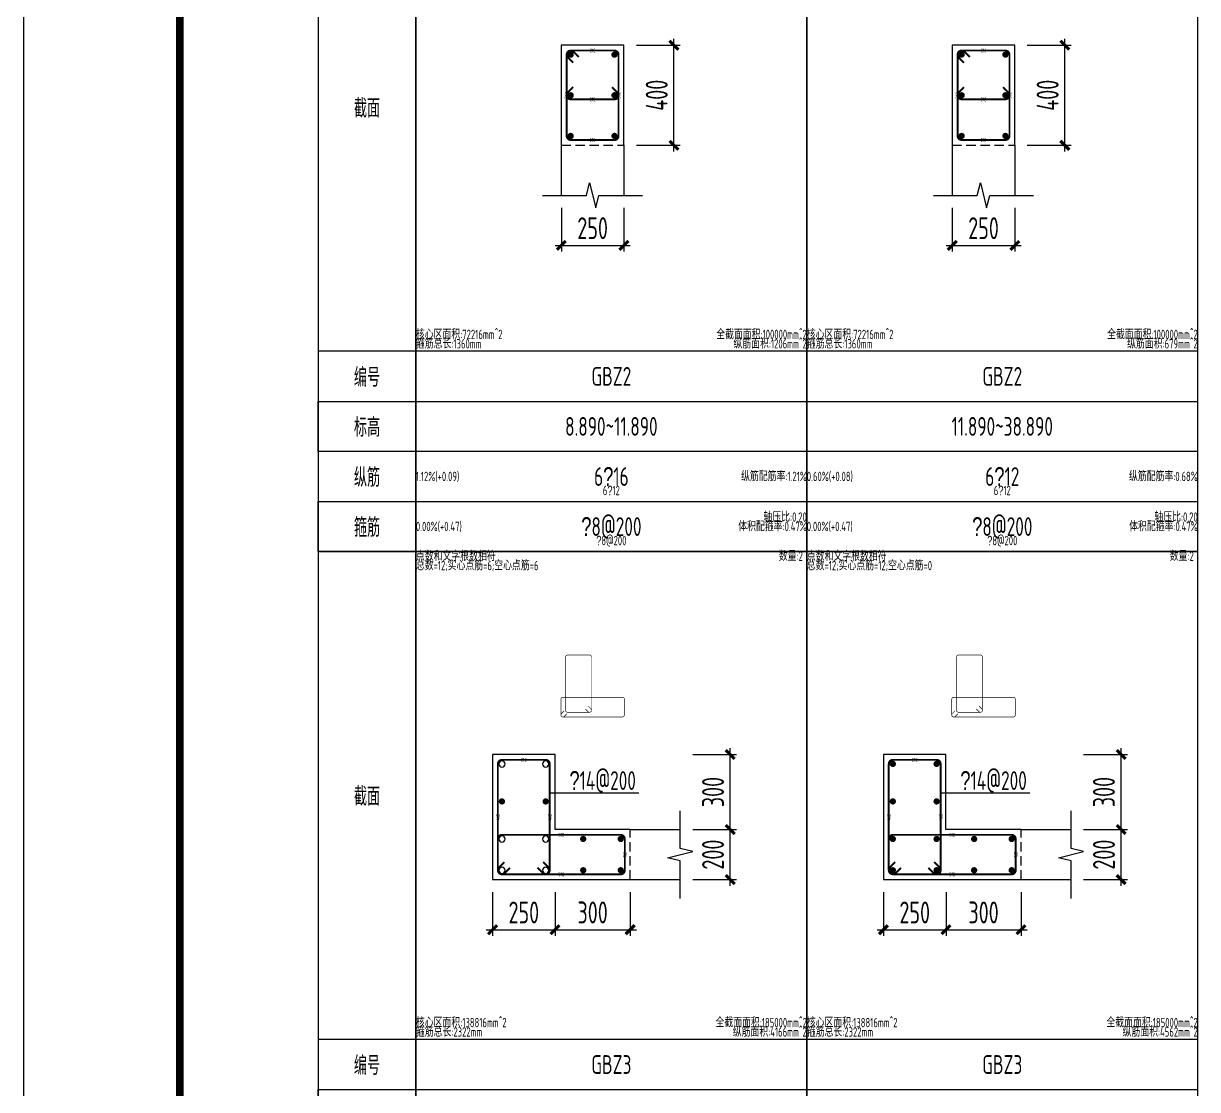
# Model space of a CAD drawing. Extents: x 154268 to 5133249, y -1832900 to 601179.
# Drawn here: x 528404 to 547174, y 568591 to 585631 of the extents above; entities that cross this region are included whole.
import ezdxf
from ezdxf.enums import TextEntityAlignment as Align

# ---------------------------------------------------------------- set-up
doc = ezdxf.new("R2010")
doc.units = 0
doc.header["$LTSCALE"] = 1000
doc.linetypes.add('DASHED', pattern=[0.75, 0.5, -0.25])
for name, color, linetype, plot in [('_TSZ_PLOT_MARK', 1, 'Continuous', False), ('墙柱归并数量', 8, 'Continuous', False), ('墙柱箍筋长度', 3, 'Continuous', False), ('墙柱配筋校核数据', 34, 'Continuous', False)]:
    doc.layers.add(name, color=color, linetype=linetype, plot=plot)
for name, color, linetype in [('A-ANNO-TITLE', 3, 'Continuous'), ('TAB', 7, 'Continuous'), ('TAB_TEXT', 7, 'Continuous'), ('THIN', 7, 'Continuous'), ('WALL_DE', 7, 'Continuous'), ('WCOL_DE', 7, 'Continuous'), ('WCOL_DE_DIM', 3, 'Continuous'), ('WCOL_DE_REIND', 1, 'Continuous'), ('WCOL_DE_REINL', 1, 'Continuous'), ('墙单独标注', 1, 'Continuous')]:
    doc.layers.add(name, color=color, linetype=linetype)
doc.styles.add('TSSD_Dimension', font='tssdeng.shx', dxfattribs={"width": 0.7, "bigfont": 'Hztxt.shx'})
doc.styles.add('TSSD_Label', font='tssdeng.shx', dxfattribs={"width": 0.7, "bigfont": 'hztxt.shx'})
doc.dimstyles.new('TSSD_25_100_WCOLU_DIM', dxfattribs={"dimtxt": 350, "dimasz": 100, "dimexe": 100, "dimexo": 200, "dimgap": 100, "dimtad": 1, "dimdec": 0, "dimlfac": 0.25, "dimzin": 0, "dimdsep": 46, "dimtxsty": 'TSSD_Dimension', "dimblk": 'ARCHTICK', "dimcen": 0, "dimdle": 100, "dimclrt": 7, "dimadec": 0, "dimazin": 0, "dimtfac": 1, "dimtdec": 0, "dimtix": 1, "dimtmove": 2, "dimatfit": 3, "dimfxl": 1, "dimtolj": 1, "dimtzin": 0, "dimarcsym": 0})

# ---------------------------------------------------------------- blocks, each defined once
blk = doc.blocks.new('_ArchTick')
at = {"color": 0, "linetype": 'ByBlock', "const_width": 0.5}
blk.add_lwpolyline([(-0.71, -0.71), (0.71, 0.71)], dxfattribs=at)
blk = doc.blocks.new('*D3370')
at = {"layer": 'Defpoints', "color": 0, "transparency": 16777216}
for p in [(538903, 572746), (539703, 572746), (538903, 571946)]:
    blk.add_point(p, dxfattribs=at)
at = {"layer": 'WCOL_DE_DIM', "color": 0, "lineweight": -2, "transparency": 16777216}
for p, q in [((539103, 572746), (539803, 572746)), ((539703, 571846), (539703, 572846)), ((539103, 571946), (539803, 571946))]:
    blk.add_line(p, q, dxfattribs=at)
at = {"layer": 'WCOL_DE_DIM', "color": 0, "lineweight": -2, "transparency": 16777216, "xscale": 100, "yscale": 100, "zscale": 100}
for p, rotation in [((539703, 572746), 90), ((539703, 571946), 270)]:
    blk.add_blockref('_ArchTick', p, dxfattribs=dict(at, rotation=rotation))
at = {"layer": 'WCOL_DE_DIM', "color": 7, "transparency": 16777216, "insert": (539428, 572346), "char_height": 350, "attachment_point": 5, "rotation": 90, "style": 'TSSD_Dimension'}
blk.add_mtext('\\A1;200', dxfattribs=at)
blk = doc.blocks.new('*D3371')
at = {"layer": 'Defpoints', "color": 0, "transparency": 16777216}
for p in [(538903, 573946), (539703, 573946), (538903, 572746)]:
    blk.add_point(p, dxfattribs=at)
at = {"layer": 'WCOL_DE_DIM', "color": 0, "lineweight": -2, "transparency": 16777216}
for p, q in [((539703, 572646), (539703, 574046)), ((539103, 573946), (539803, 573946)), ((539103, 572746), (539803, 572746))]:
    blk.add_line(p, q, dxfattribs=at)
at = {"layer": 'WCOL_DE_DIM', "color": 0, "lineweight": -2, "transparency": 16777216, "xscale": 100, "yscale": 100, "zscale": 100}
for p, rotation in [((539703, 573946), 90), ((539703, 572746), 270)]:
    blk.add_blockref('_ArchTick', p, dxfattribs=dict(at, rotation=rotation))
at = {"layer": 'WCOL_DE_DIM', "color": 7, "transparency": 16777216, "insert": (539428, 573346), "char_height": 350, "attachment_point": 5, "rotation": 90, "style": 'TSSD_Dimension'}
blk.add_mtext('\\A1;300', dxfattribs=at)
blk = doc.blocks.new('*D3372')
at = {"layer": 'Defpoints', "color": 0, "transparency": 16777216}
for p in [(535903, 571946), (536903, 571946), (536903, 571146)]:
    blk.add_point(p, dxfattribs=at)
at = {"layer": 'WCOL_DE_DIM', "color": 0, "lineweight": -2, "transparency": 16777216}
for p, q in [((535903, 571746), (535903, 571046)), ((536903, 571746), (536903, 571046)), ((535803, 571146), (537003, 571146))]:
    blk.add_line(p, q, dxfattribs=at)
at = {"layer": 'WCOL_DE_DIM', "color": 0, "lineweight": -2, "transparency": 16777216, "xscale": 100, "yscale": 100, "zscale": 100, "rotation": 180}
blk.add_blockref('_ArchTick', (535903, 571146), dxfattribs=at)
at = {"layer": 'WCOL_DE_DIM', "color": 0, "lineweight": -2, "transparency": 16777216, "xscale": 100, "yscale": 100, "zscale": 100}
blk.add_blockref('_ArchTick', (536903, 571146), dxfattribs=at)
at = {"layer": 'WCOL_DE_DIM', "color": 7, "transparency": 16777216, "insert": (536403, 571421), "char_height": 350, "attachment_point": 5, "style": 'TSSD_Dimension'}
blk.add_mtext('\\A1;250', dxfattribs=at)
blk = doc.blocks.new('*D3373')
at = {"layer": 'Defpoints', "color": 0, "transparency": 16777216}
for p in [(536903, 571946), (538103, 571946), (538103, 571146)]:
    blk.add_point(p, dxfattribs=at)
at = {"layer": 'WCOL_DE_DIM', "color": 0, "lineweight": -2, "transparency": 16777216}
for p, q in [((536903, 571746), (536903, 571046)), ((538103, 571746), (538103, 571046)), ((536803, 571146), (538203, 571146))]:
    blk.add_line(p, q, dxfattribs=at)
at = {"layer": 'WCOL_DE_DIM', "color": 0, "lineweight": -2, "transparency": 16777216, "xscale": 100, "yscale": 100, "zscale": 100, "rotation": 180}
blk.add_blockref('_ArchTick', (536903, 571146), dxfattribs=at)
at = {"layer": 'WCOL_DE_DIM', "color": 0, "lineweight": -2, "transparency": 16777216, "xscale": 100, "yscale": 100, "zscale": 100}
blk.add_blockref('_ArchTick', (538103, 571146), dxfattribs=at)
at = {"layer": 'WCOL_DE_DIM', "color": 7, "transparency": 16777216, "insert": (537503, 571421), "char_height": 350, "attachment_point": 5, "style": 'TSSD_Dimension'}
blk.add_mtext('\\A1;300', dxfattribs=at)
blk = doc.blocks.new('*D3402')
at = {"layer": 'Defpoints', "color": 0, "transparency": 16777216}
for p in [(538003, 585284), (538803, 585284), (538003, 583684)]:
    blk.add_point(p, dxfattribs=at)
at = {"layer": 'WCOL_DE_DIM', "color": 0, "lineweight": -2, "transparency": 16777216}
for p, q in [((538203, 585284), (538903, 585284)), ((538803, 583584), (538803, 585384)), ((538203, 583684), (538903, 583684))]:
    blk.add_line(p, q, dxfattribs=at)
at = {"layer": 'WCOL_DE_DIM', "color": 0, "lineweight": -2, "transparency": 16777216, "xscale": 100, "yscale": 100, "zscale": 100}
for p, rotation in [((538803, 585284), 90), ((538803, 583684), 270)]:
    blk.add_blockref('_ArchTick', p, dxfattribs=dict(at, rotation=rotation))
at = {"layer": 'WCOL_DE_DIM', "color": 7, "transparency": 16777216, "insert": (538528, 584484), "char_height": 350, "attachment_point": 5, "rotation": 90, "style": 'TSSD_Dimension'}
blk.add_mtext('\\A1;400', dxfattribs=at)
blk = doc.blocks.new('*D3403')
at = {"layer": 'Defpoints', "color": 0, "transparency": 16777216}
for p in [(537003, 582884), (538003, 582884), (538003, 582084)]:
    blk.add_point(p, dxfattribs=at)
at = {"layer": 'WCOL_DE_DIM', "color": 0, "lineweight": -2, "transparency": 16777216}
for p, q in [((537003, 582684), (537003, 581984)), ((538003, 582684), (538003, 581984)), ((536903, 582084), (538103, 582084))]:
    blk.add_line(p, q, dxfattribs=at)
at = {"layer": 'WCOL_DE_DIM', "color": 0, "lineweight": -2, "transparency": 16777216, "xscale": 100, "yscale": 100, "zscale": 100, "rotation": 180}
blk.add_blockref('_ArchTick', (537003, 582084), dxfattribs=at)
at = {"layer": 'WCOL_DE_DIM', "color": 0, "lineweight": -2, "transparency": 16777216, "xscale": 100, "yscale": 100, "zscale": 100}
blk.add_blockref('_ArchTick', (538003, 582084), dxfattribs=at)
at = {"layer": 'WCOL_DE_DIM', "color": 7, "transparency": 16777216, "insert": (537503, 582359), "char_height": 350, "attachment_point": 5, "style": 'TSSD_Dimension'}
blk.add_mtext('\\A1;250', dxfattribs=at)
blk = doc.blocks.new('*D3406')
at = {"layer": 'Defpoints', "color": 0, "transparency": 16777216}
for p in [(545153, 572746), (545953, 572746), (545153, 571946)]:
    blk.add_point(p, dxfattribs=at)
at = {"layer": 'WCOL_DE_DIM', "color": 0, "lineweight": -2, "transparency": 16777216}
for p, q in [((545353, 572746), (546053, 572746)), ((545953, 571846), (545953, 572846)), ((545353, 571946), (546053, 571946))]:
    blk.add_line(p, q, dxfattribs=at)
at = {"layer": 'WCOL_DE_DIM', "color": 0, "lineweight": -2, "transparency": 16777216, "xscale": 100, "yscale": 100, "zscale": 100}
for p, rotation in [((545953, 572746), 90), ((545953, 571946), 270)]:
    blk.add_blockref('_ArchTick', p, dxfattribs=dict(at, rotation=rotation))
at = {"layer": 'WCOL_DE_DIM', "color": 7, "transparency": 16777216, "insert": (545678, 572346), "char_height": 350, "attachment_point": 5, "rotation": 90, "style": 'TSSD_Dimension'}
blk.add_mtext('\\A1;200', dxfattribs=at)
blk = doc.blocks.new('*D3407')
at = {"layer": 'Defpoints', "color": 0, "transparency": 16777216}
for p in [(545153, 573946), (545953, 573946), (545153, 572746)]:
    blk.add_point(p, dxfattribs=at)
at = {"layer": 'WCOL_DE_DIM', "color": 0, "lineweight": -2, "transparency": 16777216}
for p, q in [((545953, 572646), (545953, 574046)), ((545353, 573946), (546053, 573946)), ((545353, 572746), (546053, 572746))]:
    blk.add_line(p, q, dxfattribs=at)
at = {"layer": 'WCOL_DE_DIM', "color": 0, "lineweight": -2, "transparency": 16777216, "xscale": 100, "yscale": 100, "zscale": 100}
for p, rotation in [((545953, 573946), 90), ((545953, 572746), 270)]:
    blk.add_blockref('_ArchTick', p, dxfattribs=dict(at, rotation=rotation))
at = {"layer": 'WCOL_DE_DIM', "color": 7, "transparency": 16777216, "insert": (545678, 573346), "char_height": 350, "attachment_point": 5, "rotation": 90, "style": 'TSSD_Dimension'}
blk.add_mtext('\\A1;300', dxfattribs=at)
blk = doc.blocks.new('*D3408')
at = {"layer": 'Defpoints', "color": 0, "transparency": 16777216}
for p in [(542153, 571946), (543153, 571946), (543153, 571146)]:
    blk.add_point(p, dxfattribs=at)
at = {"layer": 'WCOL_DE_DIM', "color": 0, "lineweight": -2, "transparency": 16777216}
for p, q in [((542153, 571746), (542153, 571046)), ((543153, 571746), (543153, 571046)), ((542053, 571146), (543253, 571146))]:
    blk.add_line(p, q, dxfattribs=at)
at = {"layer": 'WCOL_DE_DIM', "color": 0, "lineweight": -2, "transparency": 16777216, "xscale": 100, "yscale": 100, "zscale": 100, "rotation": 180}
blk.add_blockref('_ArchTick', (542153, 571146), dxfattribs=at)
at = {"layer": 'WCOL_DE_DIM', "color": 0, "lineweight": -2, "transparency": 16777216, "xscale": 100, "yscale": 100, "zscale": 100}
blk.add_blockref('_ArchTick', (543153, 571146), dxfattribs=at)
at = {"layer": 'WCOL_DE_DIM', "color": 7, "transparency": 16777216, "insert": (542653, 571421), "char_height": 350, "attachment_point": 5, "style": 'TSSD_Dimension'}
blk.add_mtext('\\A1;250', dxfattribs=at)
blk = doc.blocks.new('*D3409')
at = {"layer": 'Defpoints', "color": 0, "transparency": 16777216}
for p in [(543153, 571946), (544353, 571946), (544353, 571146)]:
    blk.add_point(p, dxfattribs=at)
at = {"layer": 'WCOL_DE_DIM', "color": 0, "lineweight": -2, "transparency": 16777216}
for p, q in [((543153, 571746), (543153, 571046)), ((544353, 571746), (544353, 571046)), ((543053, 571146), (544453, 571146))]:
    blk.add_line(p, q, dxfattribs=at)
at = {"layer": 'WCOL_DE_DIM', "color": 0, "lineweight": -2, "transparency": 16777216, "xscale": 100, "yscale": 100, "zscale": 100, "rotation": 180}
blk.add_blockref('_ArchTick', (543153, 571146), dxfattribs=at)
at = {"layer": 'WCOL_DE_DIM', "color": 0, "lineweight": -2, "transparency": 16777216, "xscale": 100, "yscale": 100, "zscale": 100}
blk.add_blockref('_ArchTick', (544353, 571146), dxfattribs=at)
at = {"layer": 'WCOL_DE_DIM', "color": 7, "transparency": 16777216, "insert": (543753, 571421), "char_height": 350, "attachment_point": 5, "style": 'TSSD_Dimension'}
blk.add_mtext('\\A1;300', dxfattribs=at)
blk = doc.blocks.new('*D3450')
at = {"layer": 'Defpoints', "color": 0, "transparency": 16777216}
for p in [(544253, 585284), (545053, 585284), (544253, 583684)]:
    blk.add_point(p, dxfattribs=at)
at = {"layer": 'WCOL_DE_DIM', "color": 0, "lineweight": -2, "transparency": 16777216}
for p, q in [((544453, 585284), (545153, 585284)), ((545053, 583584), (545053, 585384)), ((544453, 583684), (545153, 583684))]:
    blk.add_line(p, q, dxfattribs=at)
at = {"layer": 'WCOL_DE_DIM', "color": 0, "lineweight": -2, "transparency": 16777216, "xscale": 100, "yscale": 100, "zscale": 100}
for p, rotation in [((545053, 585284), 90), ((545053, 583684), 270)]:
    blk.add_blockref('_ArchTick', p, dxfattribs=dict(at, rotation=rotation))
at = {"layer": 'WCOL_DE_DIM', "color": 7, "transparency": 16777216, "insert": (544778, 584484), "char_height": 350, "attachment_point": 5, "rotation": 90, "style": 'TSSD_Dimension'}
blk.add_mtext('\\A1;400', dxfattribs=at)
blk = doc.blocks.new('*D3451')
at = {"layer": 'Defpoints', "color": 0, "transparency": 16777216}
for p in [(543253, 582884), (544253, 582884), (544253, 582084)]:
    blk.add_point(p, dxfattribs=at)
at = {"layer": 'WCOL_DE_DIM', "color": 0, "lineweight": -2, "transparency": 16777216}
for p, q in [((543253, 582684), (543253, 581984)), ((544253, 582684), (544253, 581984)), ((543153, 582084), (544353, 582084))]:
    blk.add_line(p, q, dxfattribs=at)
at = {"layer": 'WCOL_DE_DIM', "color": 0, "lineweight": -2, "transparency": 16777216, "xscale": 100, "yscale": 100, "zscale": 100, "rotation": 180}
blk.add_blockref('_ArchTick', (543253, 582084), dxfattribs=at)
at = {"layer": 'WCOL_DE_DIM', "color": 0, "lineweight": -2, "transparency": 16777216, "xscale": 100, "yscale": 100, "zscale": 100}
blk.add_blockref('_ArchTick', (544253, 582084), dxfattribs=at)
at = {"layer": 'WCOL_DE_DIM', "color": 7, "transparency": 16777216, "insert": (543753, 582359), "char_height": 350, "attachment_point": 5, "style": 'TSSD_Dimension'}
blk.add_mtext('\\A1;250', dxfattribs=at)

msp = doc.modelspace()

# ---------------------------------------------------------------- linework, layer by layer
at = {"layer": '_TSZ_PLOT_MARK'}
msp.add_lwpolyline([(528403.6, 541638.3), (612503.6, 541638.3), (612503.6, 601038.3), (528403.6, 601038.3)], close=True, dxfattribs=at)
at = {"layer": 'A-ANNO-TITLE'}
msp.add_lwpolyline([(528403.6, 541638.3), (612503.6, 541638.3), (612503.6, 601038.3), (528403.6, 601038.3)], close=True, dxfattribs=at)
at = {"layer": 'A-ANNO-TITLE', "const_width": 120}
msp.add_lwpolyline([(530903.6, 542638.3), (611503.6, 542638.3), (611503.6, 600038.3), (530903.6, 600038.3)], close=True, dxfattribs=at)
at = {"layer": 'Defpoints', "linetype": 'Continuous'}
msp.add_lwpolyline([(530903.6, 600038.3), (605053.6, 600038.3), (605053.6, 542788.3), (530903.6, 542788.3)], close=True, dxfattribs=at)
at = {"layer": 'TAB'}
for points in [[(533115.2, 577191.3), (534677.7, 577191.3), (534677.7, 588191.3), (533115.2, 588191.3), (533115.2, 577191.3), (533115.2, 577991.3), (534677.7, 577991.3), (534677.7, 578791.3), (533115.2, 578791.3), (533115.2, 579591.3), (534677.7, 579591.3), (534677.7, 580391.3), (533115.2, 580391.3)], [(534677.7, 577191.3), (540927.7, 577191.3), (540927.7, 588191.3), (534677.7, 588191.3), (534677.7, 577191.3), (534677.7, 577991.3), (540927.7, 577991.3), (540927.7, 578791.3), (534677.7, 578791.3), (534677.7, 579591.3), (540927.7, 579591.3), (540927.7, 580391.3), (534677.7, 580391.3)], [(540927.7, 577191.3), (547177.7, 577191.3), (547177.7, 588191.3), (540927.7, 588191.3), (540927.7, 577191.3), (540927.7, 577991.3), (547177.7, 577991.3), (547177.7, 578791.3), (540927.7, 578791.3), (540927.7, 579591.3), (547177.7, 579591.3), (547177.7, 580391.3), (540927.7, 580391.3)], [(533115.2, 566191.3), (534677.7, 566191.3), (534677.7, 577191.3), (533115.2, 577191.3), (533115.2, 566191.3), (533115.2, 566991.3), (534677.7, 566991.3), (534677.7, 567791.3), (533115.2, 567791.3), (533115.2, 568591.3), (534677.7, 568591.3), (534677.7, 569391.3), (533115.2, 569391.3)], [(534677.7, 566191.3), (540927.7, 566191.3), (540927.7, 577191.3), (534677.7, 577191.3), (534677.7, 566191.3), (534677.7, 566991.3), (540927.7, 566991.3), (540927.7, 567791.3), (534677.7, 567791.3), (534677.7, 568591.3), (540927.7, 568591.3), (540927.7, 569391.3), (534677.7, 569391.3)], [(540927.7, 566191.3), (547177.7, 566191.3), (547177.7, 577191.3), (540927.7, 577191.3), (540927.7, 566191.3), (540927.7, 566991.3), (547177.7, 566991.3), (547177.7, 567791.3), (540927.7, 567791.3), (540927.7, 568591.3), (547177.7, 568591.3), (547177.7, 569391.3), (540927.7, 569391.3)]]:
    msp.add_lwpolyline(points, dxfattribs=at)
at = {"layer": 'THIN'}
for points in [[(536702.7, 582883.8), (537402.7, 582883.8), (537452.7, 583083.8), (537552.7, 582683.8), (537602.7, 582883.8), (538302.7, 582883.8)], [(542952.7, 582883.8), (543652.7, 582883.8), (543702.7, 583083.8), (543802.7, 582683.8), (543852.7, 582883.8), (544552.7, 582883.8)], [(538902.7, 571646.3), (538902.7, 572246.3), (538702.7, 572296.3), (539102.7, 572396.3), (538902.7, 572446.3), (538902.7, 573046.3)], [(545152.7, 571646.3), (545152.7, 572246.3), (544952.7, 572296.3), (545352.7, 572396.3), (545152.7, 572446.3), (545152.7, 573046.3)]]:
    msp.add_lwpolyline(points, dxfattribs=at)
at = {"layer": 'WALL_DE'}
for p, q in [((538002.7, 585283.8), (537002.7, 585283.8)), ((537002.7, 585283.8), (537002.7, 583683.8)), ((538002.7, 583683.8), (538002.7, 585283.8)), ((544252.7, 585283.8), (543252.7, 585283.8)), ((543252.7, 585283.8), (543252.7, 583683.8)), ((544252.7, 583683.8), (544252.7, 585283.8)), ((537002.7, 583683.8), (537002.7, 582883.8)), ((538002.7, 583683.8), (538002.7, 582883.8)), ((543252.7, 583683.8), (543252.7, 582883.8)), ((544252.7, 583683.8), (544252.7, 582883.8)), ((536902.7, 573946.3), (535902.7, 573946.3)), ((535902.7, 573946.3), (535902.7, 571946.3)), ((536902.7, 572746.3), (536902.7, 573946.3)), ((543152.7, 573946.3), (542152.7, 573946.3)), ((542152.7, 573946.3), (542152.7, 571946.3)), ((543152.7, 572746.3), (543152.7, 573946.3)), ((538102.7, 572746.3), (536902.7, 572746.3)), ((538102.7, 572746.3), (538902.7, 572746.3)), ((544352.7, 572746.3), (543152.7, 572746.3)), ((544352.7, 572746.3), (545152.7, 572746.3)), ((535902.7, 571946.3), (538102.7, 571946.3)), ((538102.7, 571946.3), (538902.7, 571946.3)), ((542152.7, 571946.3), (544352.7, 571946.3)), ((544352.7, 571946.3), (545152.7, 571946.3))]:
    msp.add_line(p, q, dxfattribs=at)
at = {"layer": 'WCOL_DE', "linetype": 'DASHED', "ltscale": 0.3}
for points in [[(538002.7, 583683.8), (538002.7, 585283.8), (537002.7, 585283.8), (537002.7, 583683.8)], [(544252.7, 583683.8), (544252.7, 585283.8), (543252.7, 585283.8), (543252.7, 583683.8)], [(535902.7, 571946.3), (538102.7, 571946.3), (538102.7, 572746.3), (536902.7, 572746.3), (536902.7, 573946.3), (535902.7, 573946.3)], [(542152.7, 571946.3), (544352.7, 571946.3), (544352.7, 572746.3), (543152.7, 572746.3), (543152.7, 573946.3), (542152.7, 573946.3)]]:
    msp.add_lwpolyline(points, close=True, dxfattribs=at)
at = {"layer": 'WCOL_DE_REIND', "const_width": 50}
for points in [[(537152.7, 585108.8, 1), (537152.7, 585158.8, 1), (537152.7, 585108.8, 1)], [(537852.7, 585108.8, 1), (537852.7, 585158.8, 1), (537852.7, 585108.8, 1)], [(543402.7, 585108.8, 1), (543402.7, 585158.8, 1), (543402.7, 585108.8, 1)], [(544102.7, 585108.8, 1), (544102.7, 585158.8, 1), (544102.7, 585108.8, 1)], [(537152.7, 584458.8, 1), (537152.7, 584508.8, 1), (537152.7, 584458.8, 1)], [(537852.7, 584458.8, 1), (537852.7, 584508.8, 1), (537852.7, 584458.8, 1)], [(543402.7, 584458.8, 1), (543402.7, 584508.8, 1), (543402.7, 584458.8, 1)], [(544102.7, 584458.8, 1), (544102.7, 584508.8, 1), (544102.7, 584458.8, 1)], [(537152.7, 583808.8, 1), (537152.7, 583858.8, 1), (537152.7, 583808.8, 1)], [(537852.7, 583808.8, 1), (537852.7, 583858.8, 1), (537852.7, 583808.8, 1)], [(543402.7, 583808.8, 1), (543402.7, 583858.8, 1), (543402.7, 583808.8, 1)], [(544102.7, 583808.8, 1), (544102.7, 583858.8, 1), (544102.7, 583808.8, 1)], [(542302.7, 573771.3, 1), (542302.7, 573821.3, 1), (542302.7, 573771.3, 1)], [(543002.7, 573771.3, 1), (543002.7, 573821.3, 1), (543002.7, 573771.3, 1)], [(536052.7, 573171.3, 1), (536052.7, 573221.3, 1), (536052.7, 573171.3, 1)], [(536752.7, 573171.3, 1), (536752.7, 573221.3, 1), (536752.7, 573171.3, 1)], [(542302.7, 573171.3, 1), (542302.7, 573221.3, 1), (542302.7, 573171.3, 1)], [(543002.7, 573171.3, 1), (543002.7, 573221.3, 1), (543002.7, 573171.3, 1)], [(537352.7, 572571.3, 1), (537352.7, 572621.3, 1), (537352.7, 572571.3, 1)], [(537952.7, 572571.3, 1), (537952.7, 572621.3, 1), (537952.7, 572571.3, 1)], [(542302.7, 572571.3, 1), (542302.7, 572621.3, 1), (542302.7, 572571.3, 1)], [(543002.7, 572571.3, 1), (543002.7, 572621.3, 1), (543002.7, 572571.3, 1)], [(543602.7, 572571.3, 1), (543602.7, 572621.3, 1), (543602.7, 572571.3, 1)], [(544202.7, 572571.3, 1), (544202.7, 572621.3, 1), (544202.7, 572571.3, 1)], [(537352.7, 572071.3, 1), (537352.7, 572121.3, 1), (537352.7, 572071.3, 1)], [(537952.7, 572071.3, 1), (537952.7, 572121.3, 1), (537952.7, 572071.3, 1)], [(542302.7, 572071.3, 1), (542302.7, 572121.3, 1), (542302.7, 572071.3, 1)], [(543002.7, 572071.3, 1), (543002.7, 572121.3, 1), (543002.7, 572071.3, 1)], [(543602.7, 572071.3, 1), (543602.7, 572121.3, 1), (543602.7, 572071.3, 1)], [(544202.7, 572071.3, 1), (544202.7, 572121.3, 1), (544202.7, 572071.3, 1)]]:
    msp.add_lwpolyline(points, format="xyb", dxfattribs=at)
at = {"layer": 'WCOL_DE_REIND'}
for points in [[(536052.7, 573746.3, 1), (536052.7, 573846.3, 1), (536052.7, 573746.3, 1)], [(536752.7, 573746.3, 1), (536752.7, 573846.3, 1), (536752.7, 573746.3, 1)], [(536052.7, 572546.3, 1), (536052.7, 572646.3, 1), (536052.7, 572546.3, 1)], [(536752.7, 572546.3, 1), (536752.7, 572646.3, 1), (536752.7, 572546.3, 1)], [(536052.7, 572046.3, 1), (536052.7, 572146.3, 1), (536052.7, 572046.3, 1)], [(536752.7, 572046.3, 1), (536752.7, 572146.3, 1), (536752.7, 572046.3, 1)]]:
    msp.add_lwpolyline(points, format="xyb", dxfattribs=at)
at = {"layer": 'WCOL_DE_REINL'}
for points, const_width in [([(537191.6, 585003), (537106.7, 585087.9, -0.6681782), (537152.7, 585198.8), (537852.7, 585198.8, -0.4142136), (537917.7, 585133.8), (537917.7, 583833.8, -0.4142136), (537852.7, 583768.8), (537152.7, 583768.8, -0.4142177), (537087.7, 583833.8), (537087.7, 585133.8, -0.6681788), (537198.7, 585179.8), (537283.5, 585094.9)], 30), ([(543441.6, 585003), (543356.7, 585087.9, -0.6681782), (543402.7, 585198.8), (544102.7, 585198.8, -0.4142136), (544167.7, 585133.8), (544167.7, 583833.8, -0.4142136), (544102.7, 583768.8), (543402.7, 583768.8, -0.4142177), (543337.7, 583833.8), (543337.7, 585133.8, -0.6681788), (543448.7, 585179.8), (543533.5, 585094.9)], 30), ([(537433.3, 574719.2), (537475.7, 574676.8, -0.6681786), (537452.7, 574621.3), (537102.7, 574621.3, -0.4142136), (537070.2, 574653.8), (537070.2, 575503.8, -0.4142136), (537102.7, 575536.3), (537452.7, 575536.3, -0.4142136), (537485.2, 575503.8), (537485.2, 574653.8, -0.6681786), (537429.7, 574630.8), (537387.3, 574673.3)], 10), ([(543683.3, 574719.2), (543725.7, 574676.8, -0.6681786), (543702.7, 574621.3), (543352.7, 574621.3, -0.4142136), (543320.2, 574653.8), (543320.2, 575503.8, -0.4142136), (543352.7, 575536.3), (543702.7, 575536.3, -0.4142136), (543735.2, 575503.8), (543735.2, 574653.8, -0.6681786), (543679.7, 574630.8), (543637.3, 574673.3)], 10), ([(537093.1, 574598.3), (537050.7, 574555.8, -0.6681786), (536995.2, 574578.8), (536995.2, 574828.8, -0.4142136), (537027.7, 574861.3), (537977.7, 574861.3, -0.4142136), (538010.2, 574828.8), (538010.2, 574578.8, -0.4142136), (537977.7, 574546.3), (537027.7, 574546.3, -0.6681786), (537004.7, 574601.8), (537047.1, 574644.2)], 10), ([(543343.1, 574598.3), (543300.7, 574555.8, -0.6681786), (543245.2, 574578.8), (543245.2, 574828.8, -0.4142136), (543277.7, 574861.3), (544227.7, 574861.3, -0.4142136), (544260.2, 574828.8), (544260.2, 574578.8, -0.4142136), (544227.7, 574546.3), (543277.7, 574546.3, -0.6681786), (543254.7, 574601.8), (543297.1, 574644.2)], 10), ([(536713.8, 572227.1), (536798.7, 572142.3, -0.6681786), (536752.7, 572031.3), (536052.7, 572031.3, -0.4142136), (535987.7, 572096.3), (535987.7, 573796.3, -0.4142136), (536052.7, 573861.3), (536752.7, 573861.3, -0.4142136), (536817.7, 573796.3), (536817.7, 572096.3, -0.6681786), (536706.7, 572050.4), (536621.9, 572135.2)], 30), ([(542963.8, 572227.1), (543048.7, 572142.3, -0.6681786), (543002.7, 572031.3), (542302.7, 572031.3, -0.4142136), (542237.7, 572096.3), (542237.7, 573796.3, -0.4142136), (542302.7, 573861.3), (543002.7, 573861.3, -0.4142136), (543067.7, 573796.3), (543067.7, 572096.3, -0.6681786), (542956.7, 572050.4), (542871.9, 572135.2)], 30), ([(536183.5, 572135.2), (536098.7, 572050.4, -0.6681786), (535987.7, 572096.3), (535987.7, 572596.3, -0.4142136), (536052.7, 572661.3), (537952.7, 572661.3, -0.4142136), (538017.7, 572596.3), (538017.7, 572096.3, -0.4142136), (537952.7, 572031.3), (536052.7, 572031.3, -0.6681786), (536006.7, 572142.3), (536091.6, 572227.1)], 30), ([(542433.5, 572135.2), (542348.7, 572050.4, -0.6681786), (542237.7, 572096.3), (542237.7, 572596.3, -0.4142136), (542302.7, 572661.3), (544202.7, 572661.3, -0.4142136), (544267.7, 572596.3), (544267.7, 572096.3, -0.4142136), (544202.7, 572031.3), (542302.7, 572031.3, -0.6681786), (542256.7, 572142.3), (542341.6, 572227.1)], 30)]:
    msp.add_lwpolyline(points, format="xyb", dxfattribs=dict(at, const_width=const_width))
at = {"layer": 'WCOL_DE_REINL', "color": 6, "const_width": 30}
for points in [[(537191.6, 584614.6), (537106.7, 584529.8, 0.6681786), (537152.7, 584418.8), (537852.7, 584418.8, 0.6681786), (537898.7, 584529.8), (537813.8, 584614.6)], [(543441.6, 584614.6), (543356.7, 584529.8, 0.6681786), (543402.7, 584418.8), (544102.7, 584418.8, 0.6681786), (544148.7, 584529.8), (544063.8, 584614.6)]]:
    msp.add_lwpolyline(points, format="xyb", dxfattribs=at)
at = {"layer": '墙单独标注'}
for points in [[(538241.4, 573327), (536823.4, 573327)], [(544491.4, 573327), (543073.4, 573327)]]:
    msp.add_lwpolyline(points, dxfattribs=at)

# ---------------------------------------------------------------- texts
at = {"layer": 'TAB_TEXT', "style": 'TSSD_Label', "width": 0.7}
for s, p in [('截面', (533896.5, 584291.3)), ('编号', (533896.5, 579991.3)), ('GBZ2', (537802.7, 579991.3)), ('GBZ2', (544052.7, 579991.3)), ('标高', (533896.5, 579191.3)), ('8.890~11.890', (537802.7, 579191.3)), ('11.890~38.890', (544052.7, 579191.3)), ('纵筋', (533896.5, 578391.3)), ('6\ue53216', (537802.7, 578391.3)), ('6\ue53212', (544052.7, 578391.3)), ('箍筋', (533896.5, 577591.3)), ('\ue5328@200', (537802.7, 577591.3)), ('\ue5328@200', (544052.7, 577591.3)), ('截面', (533896.5, 573291.3)), ('编号', (533896.5, 568991.3)), ('GBZ3', (537802.7, 568991.3)), ('GBZ3', (544052.7, 568991.3))]:
    msp.add_text(s, height=300, dxfattribs=at).set_placement(p, align=Align.MIDDLE)
at = {"layer": '墙单独标注', "style": 'TSSD_Label', "width": 0.7}
for p in [(537663.3, 573531.8), (543913.3, 573531.8)]:
    msp.add_text('\ue53214@200', height=300, dxfattribs=at).set_placement(p, align=Align.MIDDLE)
at = {"layer": '墙柱归并数量', "style": 'TSSD_Label', "width": 0.7}
for p in [(540927.7, 577191.3), (547177.7, 577191.3)]:
    msp.add_text('数量:2 ', height=150, dxfattribs=at).set_placement(p, align=Align.TOP_RIGHT)
at = {"layer": '墙柱箍筋长度', "style": 'TSSD_Label', "width": 0.7}
for s, p in [('212', (537502.7, 585198.8)), ('212', (543752.7, 585198.8)), ('212', (537502.7, 584418.8)), ('212', (543752.7, 584418.8)), ('212', (537502.7, 583768.8)), ('212', (543752.7, 583768.8)), ('212', (536402.7, 573861.3)), ('212', (542652.7, 573861.3)), ('512', (537002.7, 572661.3)), ('512', (543252.7, 572661.3)), ('512', (537002.7, 572031.3)), ('512', (543252.7, 572031.3))]:
    msp.add_text(s, height=60, dxfattribs=at).set_placement(p, align=Align.MIDDLE_CENTER)
for s, p in [('362', (537087.7, 584483.8)), ('362', (537917.7, 584483.8)), ('362', (543337.7, 584483.8)), ('362', (544167.7, 584483.8)), ('462', (535987.7, 572946.3)), ('462', (536817.7, 572946.3)), ('462', (542237.7, 572946.3)), ('462', (543067.7, 572946.3)), ('162', (538017.7, 572346.3)), ('162', (544267.7, 572346.3))]:
    msp.add_text(s, height=60, rotation=90, dxfattribs=at).set_placement(p, align=Align.MIDDLE_CENTER)
at = {"layer": '墙柱配筋校核数据', "style": 'TSSD_Label', "width": 0.7}
for s, p in [('核心区面积:72216mm^ 2', (534677.7, 580541.3)), ('核心区面积:72216mm^ 2', (540927.7, 580541.3)), ('箍筋总长:1360mm', (534677.7, 580391.3)), ('箍筋总长:1360mm', (540927.7, 580391.3)), ('核心区面积:138816mm^ 2', (534677.7, 569541.3)), ('核心区面积:138816mm^ 2', (540927.7, 569541.3)), ('箍筋总长:2322mm', (534677.7, 569391.3)), ('箍筋总长:2322mm', (540927.7, 569391.3))]:
    msp.add_text(s, height=150, dxfattribs=at).set_placement(p, align=Align.BOTTOM_LEFT)
for s, p in [('全截面面积:100000mm^ 2', (540927.7, 580541.3)), ('全截面面积:100000mm^ 2', (547177.7, 580541.3)), ('纵筋面积:1206mm^ 2', (540927.7, 580391.3)), ('纵筋面积:679mm^ 2', (547177.7, 580391.3)), ('全截面面积:185000mm^ 2', (540927.7, 569541.3)), ('全截面面积:185000mm^ 2', (547177.7, 569541.3)), ('纵筋面积:4166mm^ 2', (540927.7, 569391.3)), ('纵筋面积:4562mm^ 2', (547177.7, 569391.3))]:
    msp.add_text(s, height=150, dxfattribs=at).set_placement(p, align=Align.BOTTOM_RIGHT)
for s, p in [('1.12%(+0.09)', (534677.7, 578391.3)), ('0.60%(+0.08)', (540927.7, 578391.3)), ('0.00%(+0.47)', (534677.7, 577591.3)), ('0.00%(+0.47)', (540927.7, 577591.3))]:
    msp.add_text(s, height=150, dxfattribs=at).set_placement(p, align=Align.MIDDLE_LEFT)
for s, p in [('纵筋配筋率:1.21%', (540927.7, 578391.3)), ('纵筋配筋率:0.68%', (547177.7, 578391.3)), ('轴压比:0.20', (540927.7, 577741.3)), ('轴压比:0.20', (547177.7, 577741.3)), ('体积配箍率:0.47%', (540927.7, 577591.3)), ('体积配箍率:0.47%', (547177.7, 577591.3))]:
    msp.add_text(s, height=150, dxfattribs=at).set_placement(p, align=Align.MIDDLE_RIGHT)
for s, p in [('6\ue53212', (537802.7, 578166.3)), ('6\ue53212', (544052.7, 578166.3)), ('\ue5328@200', (537802.7, 577366.3)), ('\ue5328@200', (544052.7, 577366.3))]:
    msp.add_text(s, height=150, dxfattribs=at).set_placement(p, align=Align.MIDDLE_CENTER)
for s, p in [('点数和文字根数相符', (534677.7, 577191.3)), ('点数和文字根数相符', (540927.7, 577191.3)), ('总数=12;实心点筋=6;空心点筋=6', (534677.7, 577041.3)), ('总数=12;实心点筋=12;空心点筋=0', (540927.7, 577041.3))]:
    msp.add_text(s, height=150, dxfattribs=at).set_placement(p, align=Align.TOP_LEFT)

# ---------------------------------------------------------------- dimensions: what is measured, and where the dimension line sits
at = {"layer": 'WCOL_DE_DIM'}
for base, p1, p2, picture, middle in [((538802.7, 585283.8), (538002.7, 583683.8), (538002.7, 585283.8), '*D3402', (538527.7, 584483.8)), ((545052.7, 585283.8), (544252.7, 583683.8), (544252.7, 585283.8), '*D3450', (544777.7, 584483.8)), ((539702.7, 573946.3), (538902.7, 572746.3), (538902.7, 573946.3), '*D3371', (539427.7, 573346.3)), ((545952.7, 573946.3), (545152.7, 572746.3), (545152.7, 573946.3), '*D3407', (545677.7, 573346.3)), ((539702.7, 572746.3), (538902.7, 571946.3), (538902.7, 572746.3), '*D3370', (539427.7, 572346.3)), ((545952.7, 572746.3), (545152.7, 571946.3), (545152.7, 572746.3), '*D3406', (545677.7, 572346.3))]:
    dim = msp.add_linear_dim(base=base, p1=p1, p2=p2, angle=90, dimstyle='TSSD_25_100_WCOLU_DIM', dxfattribs=at)
    dim.commit()
    dim.dimension.update_dxf_attribs({"geometry": picture, "text_midpoint": middle})
for base, p1, p2, picture, middle in [((538002.7, 582083.8), (537002.7, 582883.8), (538002.7, 582883.8), '*D3403', (537502.7, 582358.8)), ((544252.7, 582083.8), (543252.7, 582883.8), (544252.7, 582883.8), '*D3451', (543752.7, 582358.8)), ((536902.7, 571146.3), (535902.7, 571946.3), (536902.7, 571946.3), '*D3372', (536402.7, 571421.3)), ((538102.7, 571146.3), (536902.7, 571946.3), (538102.7, 571946.3), '*D3373', (537502.7, 571421.3)), ((543152.7, 571146.3), (542152.7, 571946.3), (543152.7, 571946.3), '*D3408', (542652.7, 571421.3)), ((544352.7, 571146.3), (543152.7, 571946.3), (544352.7, 571946.3), '*D3409', (543752.7, 571421.3))]:
    dim = msp.add_linear_dim(base=base, p1=p1, p2=p2, dimstyle='TSSD_25_100_WCOLU_DIM', dxfattribs=at)
    dim.commit()
    dim.dimension.update_dxf_attribs({"geometry": picture, "text_midpoint": middle})

doc.saveas('drawing.dxf')
